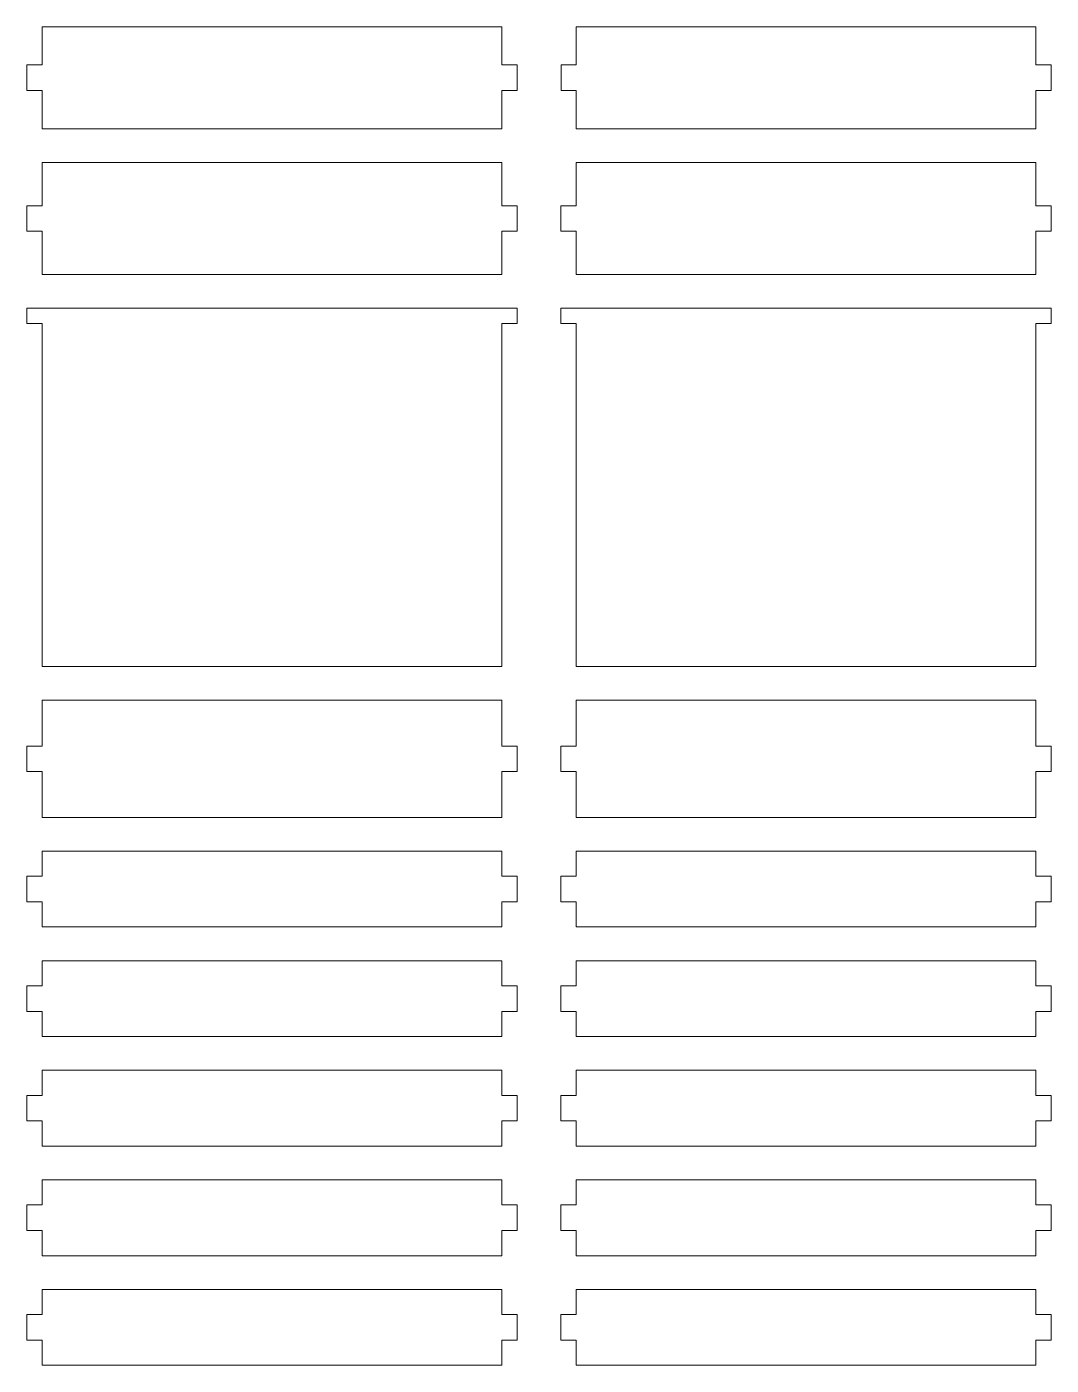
# Model space of a CAD drawing. Header units: millimetres. Extents: x -304 to 298, y -179 to 132.
# Drawn here: x 97.7 to 298.2, y -130.2 to 131.9 of the extents above; entities that cross this region are included whole.
import ezdxf

# ---------------------------------------------------------------- set-up
doc = ezdxf.new("R2010")
doc.units = ezdxf.units.MM
doc.header["$MEASUREMENT"] = 0
doc.layers.add('layer 1', color=7, linetype='Continuous')

msp = doc.modelspace()

# ---------------------------------------------------------------- linework, layer by layer
at = {"layer": 'layer 1', "color": 142, "lineweight": 9}
for points in [[(190.6603, 124.4138), (190.6603, 124.4138), (193.6673, 124.4138), (193.6673, 124.4138), (193.6673, 124.4138), (193.6673, 124.4138), (193.6673, 119.4138), (193.6673, 119.4138), (193.6673, 119.4138), (193.6673, 119.4138), (190.6656, 119.4138), (190.6656, 119.4138), (190.6656, 119.4138), (190.6656, 119.4138), (190.6736, 111.9333), (190.6736, 111.9333), (190.6736, 111.9333), (190.6736, 111.9333), (100.6893, 111.9332), (100.6893, 111.9332), (100.6893, 111.9332), (100.6893, 111.9332), (100.6834, 119.4138), (100.6834, 119.4138), (100.6834, 119.4138), (100.6834, 119.4138), (97.7029, 119.4138), (97.7029, 119.4138), (97.7029, 119.4138), (97.7029, 119.4138), (97.7029, 124.4138), (97.7029, 124.4138), (97.7029, 124.4138), (97.7029, 124.4138), (100.6795, 124.4138), (100.6795, 124.4138), (100.6795, 124.4138), (100.6795, 124.4138), (100.6736, 131.8944), (100.6736, 131.8944), (100.6736, 131.8944), (100.6736, 131.8944), (190.6523, 131.8945), (190.6523, 131.8945), (190.6523, 131.8945), (190.6523, 131.8945), (190.6603, 124.4138), (190.6603, 124.4138)], [(295.2113, 124.4138), (295.2113, 124.4138), (298.2183, 124.4138), (298.2183, 124.4138), (298.2183, 124.4138), (298.2183, 124.4138), (298.2183, 119.4138), (298.2183, 119.4138), (298.2183, 119.4138), (298.2183, 119.4138), (295.2166, 119.4138), (295.2166, 119.4138), (295.2166, 119.4138), (295.2166, 119.4138), (295.2246, 111.9333), (295.2246, 111.9333), (295.2246, 111.9333), (295.2246, 111.9333), (205.2403, 111.9332), (205.2403, 111.9332), (205.2403, 111.9332), (205.2403, 111.9332), (205.2344, 119.4138), (205.2344, 119.4138), (205.2344, 119.4138), (205.2344, 119.4138), (202.2539, 119.4138), (202.2539, 119.4138), (202.2539, 119.4138), (202.2539, 119.4138), (202.2539, 124.4138), (202.2539, 124.4138), (202.2539, 124.4138), (202.2539, 124.4138), (205.2305, 124.4138), (205.2305, 124.4138), (205.2305, 124.4138), (205.2305, 124.4138), (205.2246, 131.8944), (205.2246, 131.8944), (205.2246, 131.8944), (205.2246, 131.8944), (295.2033, 131.8945), (295.2033, 131.8945), (295.2033, 131.8945), (295.2033, 131.8945), (295.2113, 124.4138), (295.2113, 124.4138)], [(190.6574, 96.8544), (190.6574, 96.8544), (193.6478, 96.8544), (193.6478, 96.8544), (193.6478, 96.8544), (193.6478, 96.8544), (193.6478, 91.8544), (193.6478, 91.8544), (193.6478, 91.8544), (193.6478, 91.8544), (190.6574, 91.8544), (190.6574, 91.8544), (190.6574, 91.8544), (190.6574, 91.8544), (190.6574, 83.3756), (190.6574, 83.3756), (190.6574, 83.3756), (190.6574, 83.3756), (100.6754, 83.3756), (100.6754, 83.3756), (100.6754, 83.3756), (100.6754, 83.3756), (100.6754, 91.8544), (100.6754, 91.8544), (100.6754, 91.8544), (100.6754, 91.8544), (97.6754, 91.8544), (97.6754, 91.8544), (97.6754, 91.8544), (97.6754, 91.8544), (97.6754, 96.8544), (97.6754, 96.8544), (97.6754, 96.8544), (97.6754, 96.8544), (100.6754, 96.8544), (100.6754, 96.8544), (100.6754, 96.8544), (100.6754, 96.8544), (100.6754, 105.3332), (100.6754, 105.3332), (100.6754, 105.3332), (100.6754, 105.3332), (190.6574, 105.3332), (190.6574, 105.3332), (190.6574, 105.3332), (190.6574, 105.3332), (190.6574, 96.8544), (190.6574, 96.8544)], [(295.2084, 96.8544), (295.2084, 96.8544), (298.1988, 96.8544), (298.1988, 96.8544), (298.1988, 96.8544), (298.1988, 96.8544), (298.1988, 91.8544), (298.1988, 91.8544), (298.1988, 91.8544), (298.1988, 91.8544), (295.2084, 91.8544), (295.2084, 91.8544), (295.2084, 91.8544), (295.2084, 91.8544), (295.2084, 83.3756), (295.2084, 83.3756), (295.2084, 83.3756), (295.2084, 83.3756), (205.2264, 83.3756), (205.2264, 83.3756), (205.2264, 83.3756), (205.2264, 83.3756), (205.2264, 91.8544), (205.2264, 91.8544), (205.2264, 91.8544), (205.2264, 91.8544), (202.2264, 91.8544), (202.2264, 91.8544), (202.2264, 91.8544), (202.2264, 91.8544), (202.2264, 96.8544), (202.2264, 96.8544), (202.2264, 96.8544), (202.2264, 96.8544), (205.2264, 96.8544), (205.2264, 96.8544), (205.2264, 96.8544), (205.2264, 96.8544), (205.2264, 105.3332), (205.2264, 105.3332), (205.2264, 105.3332), (205.2264, 105.3332), (295.2084, 105.3332), (295.2084, 105.3332), (295.2084, 105.3332), (295.2084, 105.3332), (295.2084, 96.8544), (295.2084, 96.8544)], [(190.6537, 76.7755), (190.6537, 76.7755), (193.6504, 76.7755), (193.6504, 76.7755), (193.6504, 76.7755), (193.6504, 76.7755), (193.6504, 73.7755), (193.6504, 73.7755), (193.6504, 73.7755), (193.6504, 73.7755), (190.6537, 73.7755), (190.6537, 73.7755), (190.6537, 73.7755), (190.6537, 73.7755), (190.6537, 6.6319), (190.6537, 6.6319), (190.6537, 6.6319), (190.6537, 6.6319), (100.6762, 6.6319), (100.6762, 6.6319), (100.6762, 6.6319), (100.6762, 6.6319), (100.6762, 73.7755), (100.6762, 73.7755), (100.6762, 73.7755), (100.6762, 73.7755), (97.6791, 73.7755), (97.6791, 73.7755), (97.6791, 73.7755), (97.6791, 73.7755), (97.6791, 76.7755), (97.6791, 76.7755), (97.6791, 76.7755), (97.6791, 76.7755), (100.6762, 76.7755), (100.6762, 76.7755), (100.6762, 76.7755), (100.6762, 76.7755), (111.428, 76.7755), (111.428, 76.7755), (111.428, 76.7755), (111.428, 76.7755), (183.9011, 76.7755), (183.9011, 76.7755), (183.9011, 76.7755), (183.9011, 76.7755), (190.6537, 76.7755), (190.6537, 76.7755)], [(295.2047, 76.7755), (295.2047, 76.7755), (298.2014, 76.7755), (298.2014, 76.7755), (298.2014, 76.7755), (298.2014, 76.7755), (298.2014, 73.7755), (298.2014, 73.7755), (298.2014, 73.7755), (298.2014, 73.7755), (295.2047, 73.7755), (295.2047, 73.7755), (295.2047, 73.7755), (295.2047, 73.7755), (295.2047, 6.6319), (295.2047, 6.6319), (295.2047, 6.6319), (295.2047, 6.6319), (205.2272, 6.6319), (205.2272, 6.6319), (205.2272, 6.6319), (205.2272, 6.6319), (205.2272, 73.7755), (205.2272, 73.7755), (205.2272, 73.7755), (205.2272, 73.7755), (202.2301, 73.7755), (202.2301, 73.7755), (202.2301, 73.7755), (202.2301, 73.7755), (202.2301, 76.7755), (202.2301, 76.7755), (202.2301, 76.7755), (202.2301, 76.7755), (205.2272, 76.7755), (205.2272, 76.7755), (205.2272, 76.7755), (205.2272, 76.7755), (215.979, 76.7755), (215.979, 76.7755), (215.979, 76.7755), (215.979, 76.7755), (288.4521, 76.7755), (288.4521, 76.7755), (288.4521, 76.7755), (288.4521, 76.7755), (295.2047, 76.7755), (295.2047, 76.7755)], [(190.6574, -8.9503), (190.6574, -8.9503), (193.6478, -8.9503), (193.6478, -8.9503), (193.6478, -8.9503), (193.6478, -8.9503), (193.6478, -13.9503), (193.6478, -13.9503), (193.6478, -13.9503), (193.6478, -13.9503), (190.6574, -13.9503), (190.6574, -13.9503), (190.6574, -13.9503), (190.6574, -13.9503), (190.6574, -22.9323), (190.6574, -22.9323), (190.6574, -22.9323), (190.6574, -22.9323), (100.6754, -22.9323), (100.6754, -22.9323), (100.6754, -22.9323), (100.6754, -22.9323), (100.6754, -13.9503), (100.6754, -13.9503), (100.6754, -13.9503), (100.6754, -13.9503), (97.6754, -13.9503), (97.6754, -13.9503), (97.6754, -13.9503), (97.6754, -13.9503), (97.6754, -8.9503), (97.6754, -8.9503), (97.6754, -8.9503), (97.6754, -8.9503), (100.6754, -8.9503), (100.6754, -8.9503), (100.6754, -8.9503), (100.6754, -8.9503), (100.6754, 0.0318), (100.6754, 0.0318), (100.6754, 0.0318), (100.6754, 0.0318), (190.6574, 0.0318), (190.6574, 0.0318), (190.6574, 0.0318), (190.6574, 0.0318), (190.6574, -8.9503), (190.6574, -8.9503)], [(295.2084, -8.9503), (295.2084, -8.9503), (298.1988, -8.9503), (298.1988, -8.9503), (298.1988, -8.9503), (298.1988, -8.9503), (298.1988, -13.9503), (298.1988, -13.9503), (298.1988, -13.9503), (298.1988, -13.9503), (295.2084, -13.9503), (295.2084, -13.9503), (295.2084, -13.9503), (295.2084, -13.9503), (295.2084, -22.9323), (295.2084, -22.9323), (295.2084, -22.9323), (295.2084, -22.9323), (205.2264, -22.9323), (205.2264, -22.9323), (205.2264, -22.9323), (205.2264, -22.9323), (205.2264, -13.9503), (205.2264, -13.9503), (205.2264, -13.9503), (205.2264, -13.9503), (202.2264, -13.9503), (202.2264, -13.9503), (202.2264, -13.9503), (202.2264, -13.9503), (202.2264, -8.9503), (202.2264, -8.9503), (202.2264, -8.9503), (202.2264, -8.9503), (205.2264, -8.9503), (205.2264, -8.9503), (205.2264, -8.9503), (205.2264, -8.9503), (205.2264, 0.0318), (205.2264, 0.0318), (205.2264, 0.0318), (205.2264, 0.0318), (295.2084, 0.0318), (295.2084, 0.0318), (295.2084, 0.0318), (295.2084, 0.0318), (295.2084, -8.9503), (295.2084, -8.9503)], [(190.6583, -34.4591), (190.6583, -34.4591), (193.6507, -34.4591), (193.6507, -34.4591), (193.6507, -34.4591), (193.6507, -34.4591), (193.6507, -39.459), (193.6507, -39.459), (193.6507, -39.459), (193.6507, -39.459), (190.6583, -39.459), (190.6583, -39.459), (190.6583, -39.459), (190.6583, -39.459), (190.6583, -44.3857), (190.6583, -44.3857), (190.6583, -44.3857), (190.6583, -44.3857), (100.6763, -44.3857), (100.6763, -44.3857), (100.6763, -44.3857), (100.6763, -44.3857), (100.6763, -39.459), (100.6763, -39.459), (100.6763, -39.459), (100.6763, -39.459), (97.6795, -39.459), (97.6795, -39.459), (97.6795, -39.459), (97.6795, -39.459), (97.6795, -34.4591), (97.6795, -34.4591), (97.6795, -34.4591), (97.6795, -34.4591), (100.6763, -34.4591), (100.6763, -34.4591), (100.6763, -34.4591), (100.6763, -34.4591), (100.6763, -29.5324), (100.6763, -29.5324), (100.6763, -29.5324), (100.6763, -29.5324), (190.6583, -29.5324), (190.6583, -29.5324), (190.6583, -29.5324), (190.6583, -29.5324), (190.6583, -34.4591), (190.6583, -34.4591)], [(295.2093, -34.4591), (295.2093, -34.4591), (298.2017, -34.4591), (298.2017, -34.4591), (298.2017, -34.4591), (298.2017, -34.4591), (298.2017, -39.459), (298.2017, -39.459), (298.2017, -39.459), (298.2017, -39.459), (295.2093, -39.459), (295.2093, -39.459), (295.2093, -39.459), (295.2093, -39.459), (295.2093, -44.3857), (295.2093, -44.3857), (295.2093, -44.3857), (295.2093, -44.3857), (205.2273, -44.3857), (205.2273, -44.3857), (205.2273, -44.3857), (205.2273, -44.3857), (205.2273, -39.459), (205.2273, -39.459), (205.2273, -39.459), (205.2273, -39.459), (202.2305, -39.459), (202.2305, -39.459), (202.2305, -39.459), (202.2305, -39.459), (202.2305, -34.4591), (202.2305, -34.4591), (202.2305, -34.4591), (202.2305, -34.4591), (205.2273, -34.4591), (205.2273, -34.4591), (205.2273, -34.4591), (205.2273, -34.4591), (205.2273, -29.5324), (205.2273, -29.5324), (205.2273, -29.5324), (205.2273, -29.5324), (295.2093, -29.5324), (295.2093, -29.5324), (295.2093, -29.5324), (295.2093, -29.5324), (295.2093, -34.4591), (295.2093, -34.4591)], [(190.6583, -55.9125), (190.6583, -55.9125), (193.6507, -55.9125), (193.6507, -55.9125), (193.6507, -55.9125), (193.6507, -55.9125), (193.6507, -60.9125), (193.6507, -60.9125), (193.6507, -60.9125), (193.6507, -60.9125), (190.6583, -60.9125), (190.6583, -60.9125), (190.6583, -60.9125), (190.6583, -60.9125), (190.6583, -65.8392), (190.6583, -65.8392), (190.6583, -65.8392), (190.6583, -65.8392), (100.6763, -65.8392), (100.6763, -65.8392), (100.6763, -65.8392), (100.6763, -65.8392), (100.6763, -60.9125), (100.6763, -60.9125), (100.6763, -60.9125), (100.6763, -60.9125), (97.6795, -60.9125), (97.6795, -60.9125), (97.6795, -60.9125), (97.6795, -60.9125), (97.6795, -55.9125), (97.6795, -55.9125), (97.6795, -55.9125), (97.6795, -55.9125), (100.6763, -55.9125), (100.6763, -55.9125), (100.6763, -55.9125), (100.6763, -55.9125), (100.6763, -50.9858), (100.6763, -50.9858), (100.6763, -50.9858), (100.6763, -50.9858), (190.6583, -50.9858), (190.6583, -50.9858), (190.6583, -50.9858), (190.6583, -50.9858), (190.6583, -55.9125), (190.6583, -55.9125)], [(295.2093, -55.9125), (295.2093, -55.9125), (298.2017, -55.9125), (298.2017, -55.9125), (298.2017, -55.9125), (298.2017, -55.9125), (298.2017, -60.9125), (298.2017, -60.9125), (298.2017, -60.9125), (298.2017, -60.9125), (295.2093, -60.9125), (295.2093, -60.9125), (295.2093, -60.9125), (295.2093, -60.9125), (295.2093, -65.8392), (295.2093, -65.8392), (295.2093, -65.8392), (295.2093, -65.8392), (205.2273, -65.8392), (205.2273, -65.8392), (205.2273, -65.8392), (205.2273, -65.8392), (205.2273, -60.9125), (205.2273, -60.9125), (205.2273, -60.9125), (205.2273, -60.9125), (202.2305, -60.9125), (202.2305, -60.9125), (202.2305, -60.9125), (202.2305, -60.9125), (202.2305, -55.9125), (202.2305, -55.9125), (202.2305, -55.9125), (202.2305, -55.9125), (205.2273, -55.9125), (205.2273, -55.9125), (205.2273, -55.9125), (205.2273, -55.9125), (205.2273, -50.9858), (205.2273, -50.9858), (205.2273, -50.9858), (205.2273, -50.9858), (295.2093, -50.9858), (295.2093, -50.9858), (295.2093, -50.9858), (295.2093, -50.9858), (295.2093, -55.9125), (295.2093, -55.9125)], [(190.6589, -77.366), (190.6589, -77.366), (193.6527, -77.366), (193.6527, -77.366), (193.6527, -77.366), (193.6527, -77.366), (193.6527, -82.366), (193.6527, -82.366), (193.6527, -82.366), (193.6527, -82.366), (190.6589, -82.366), (190.6589, -82.366), (190.6589, -82.366), (190.6589, -82.366), (190.6589, -87.2927), (190.6589, -87.2927), (190.6589, -87.2927), (190.6589, -87.2927), (100.6769, -87.2927), (100.6769, -87.2927), (100.6769, -87.2927), (100.6769, -87.2927), (100.6769, -82.366), (100.6769, -82.366), (100.6769, -82.366), (100.6769, -82.366), (97.6823, -82.366), (97.6823, -82.366), (97.6823, -82.366), (97.6823, -82.366), (97.6823, -77.366), (97.6823, -77.366), (97.6823, -77.366), (97.6823, -77.366), (100.6769, -77.366), (100.6769, -77.366), (100.6769, -77.366), (100.6769, -77.366), (100.6769, -72.4393), (100.6769, -72.4393), (100.6769, -72.4393), (100.6769, -72.4393), (190.6589, -72.4393), (190.6589, -72.4393), (190.6589, -72.4393), (190.6589, -72.4393), (190.6589, -77.366), (190.6589, -77.366)], [(295.2099, -77.366), (295.2099, -77.366), (298.2037, -77.366), (298.2037, -77.366), (298.2037, -77.366), (298.2037, -77.366), (298.2037, -82.366), (298.2037, -82.366), (298.2037, -82.366), (298.2037, -82.366), (295.2099, -82.366), (295.2099, -82.366), (295.2099, -82.366), (295.2099, -82.366), (295.2099, -87.2927), (295.2099, -87.2927), (295.2099, -87.2927), (295.2099, -87.2927), (205.2279, -87.2927), (205.2279, -87.2927), (205.2279, -87.2927), (205.2279, -87.2927), (205.2279, -82.366), (205.2279, -82.366), (205.2279, -82.366), (205.2279, -82.366), (202.2333, -82.366), (202.2333, -82.366), (202.2333, -82.366), (202.2333, -82.366), (202.2333, -77.366), (202.2333, -77.366), (202.2333, -77.366), (202.2333, -77.366), (205.2279, -77.366), (205.2279, -77.366), (205.2279, -77.366), (205.2279, -77.366), (205.2279, -72.4393), (205.2279, -72.4393), (205.2279, -72.4393), (205.2279, -72.4393), (295.2099, -72.4393), (295.2099, -72.4393), (295.2099, -72.4393), (295.2099, -72.4393), (295.2099, -77.366), (295.2099, -77.366)], [(190.6589, -98.8195), (190.6589, -98.8195), (193.6527, -98.8195), (193.6527, -98.8195), (193.6527, -98.8195), (193.6527, -98.8195), (193.6527, -103.8195), (193.6527, -103.8195), (193.6527, -103.8195), (193.6527, -103.8195), (190.6589, -103.8195), (190.6589, -103.8195), (190.6589, -103.8195), (190.6589, -103.8195), (190.6589, -108.7462), (190.6589, -108.7462), (190.6589, -108.7462), (190.6589, -108.7462), (100.6769, -108.7462), (100.6769, -108.7462), (100.6769, -108.7462), (100.6769, -108.7462), (100.6769, -103.8195), (100.6769, -103.8195), (100.6769, -103.8195), (100.6769, -103.8195), (97.6823, -103.8195), (97.6823, -103.8195), (97.6823, -103.8195), (97.6823, -103.8195), (97.6823, -98.8195), (97.6823, -98.8195), (97.6823, -98.8195), (97.6823, -98.8195), (100.6769, -98.8195), (100.6769, -98.8195), (100.6769, -98.8195), (100.6769, -98.8195), (100.6769, -93.8928), (100.6769, -93.8928), (100.6769, -93.8928), (100.6769, -93.8928), (190.6589, -93.8928), (190.6589, -93.8928), (190.6589, -93.8928), (190.6589, -93.8928), (190.6589, -98.8195), (190.6589, -98.8195)], [(295.2099, -98.8195), (295.2099, -98.8195), (298.2037, -98.8195), (298.2037, -98.8195), (298.2037, -98.8195), (298.2037, -98.8195), (298.2037, -103.8195), (298.2037, -103.8195), (298.2037, -103.8195), (298.2037, -103.8195), (295.2099, -103.8195), (295.2099, -103.8195), (295.2099, -103.8195), (295.2099, -103.8195), (295.2099, -108.7462), (295.2099, -108.7462), (295.2099, -108.7462), (295.2099, -108.7462), (205.2279, -108.7462), (205.2279, -108.7462), (205.2279, -108.7462), (205.2279, -108.7462), (205.2279, -103.8195), (205.2279, -103.8195), (205.2279, -103.8195), (205.2279, -103.8195), (202.2333, -103.8195), (202.2333, -103.8195), (202.2333, -103.8195), (202.2333, -103.8195), (202.2333, -98.8195), (202.2333, -98.8195), (202.2333, -98.8195), (202.2333, -98.8195), (205.2279, -98.8195), (205.2279, -98.8195), (205.2279, -98.8195), (205.2279, -98.8195), (205.2279, -93.8928), (205.2279, -93.8928), (205.2279, -93.8928), (205.2279, -93.8928), (295.2099, -93.8928), (295.2099, -93.8928), (295.2099, -93.8928), (295.2099, -93.8928), (295.2099, -98.8195), (295.2099, -98.8195)], [(100.6769, -115.3463), (100.6769, -115.3463), (190.6589, -115.3463), (190.6589, -115.3463), (190.6589, -115.3463), (190.6589, -115.3463), (190.6589, -120.273), (190.6589, -120.273), (190.6589, -120.273), (190.6589, -120.273), (193.6527, -120.273), (193.6527, -120.273), (193.6527, -120.273), (193.6527, -120.273), (193.6527, -125.273), (193.6527, -125.273), (193.6527, -125.273), (193.6527, -125.273), (190.6589, -125.273), (190.6589, -125.273), (190.6589, -125.273), (190.6589, -125.273), (190.6589, -130.1997), (190.6589, -130.1997), (190.6589, -130.1997), (190.6589, -130.1997), (100.6769, -130.1997), (100.6769, -130.1997), (100.6769, -130.1997), (100.6769, -130.1997), (100.6769, -125.273), (100.6769, -125.273), (100.6769, -125.273), (100.6769, -125.273), (97.6823, -125.273), (97.6823, -125.273), (97.6823, -125.273), (97.6823, -125.273), (97.6823, -120.273), (97.6823, -120.273), (97.6823, -120.273), (97.6823, -120.273), (100.6769, -120.273), (100.6769, -120.273), (100.6769, -120.273), (100.6769, -120.273), (100.6769, -115.3463), (100.6769, -115.3463)], [(205.2279, -115.3463), (205.2279, -115.3463), (295.2099, -115.3463), (295.2099, -115.3463), (295.2099, -115.3463), (295.2099, -115.3463), (295.2099, -120.273), (295.2099, -120.273), (295.2099, -120.273), (295.2099, -120.273), (298.2037, -120.273), (298.2037, -120.273), (298.2037, -120.273), (298.2037, -120.273), (298.2037, -125.273), (298.2037, -125.273), (298.2037, -125.273), (298.2037, -125.273), (295.2099, -125.273), (295.2099, -125.273), (295.2099, -125.273), (295.2099, -125.273), (295.2099, -130.1997), (295.2099, -130.1997), (295.2099, -130.1997), (295.2099, -130.1997), (205.2279, -130.1997), (205.2279, -130.1997), (205.2279, -130.1997), (205.2279, -130.1997), (205.2279, -125.273), (205.2279, -125.273), (205.2279, -125.273), (205.2279, -125.273), (202.2333, -125.273), (202.2333, -125.273), (202.2333, -125.273), (202.2333, -125.273), (202.2333, -120.273), (202.2333, -120.273), (202.2333, -120.273), (202.2333, -120.273), (205.2279, -120.273), (205.2279, -120.273), (205.2279, -120.273), (205.2279, -120.273), (205.2279, -115.3463), (205.2279, -115.3463)]]:
    msp.add_open_spline(points, degree=3, knots=[0, 0, 0, 0, 0.07692308, 0.07692308, 0.07692308, 0.07692308, 0.15384615, 0.15384615, 0.15384615, 0.15384615, 0.23076923, 0.23076923, 0.23076923, 0.23076923, 0.30769231, 0.30769231, 0.30769231, 0.30769231, 0.38461538, 0.38461538, 0.38461538, 0.38461538, 0.46153846, 0.46153846, 0.46153846, 0.46153846, 0.53846154, 0.53846154, 0.53846154, 0.53846154, 0.61538462, 0.61538462, 0.61538462, 0.61538462, 0.69230769, 0.69230769, 0.69230769, 0.69230769, 0.76923077, 0.76923077, 0.76923077, 0.76923077, 0.84615385, 0.84615385, 0.84615385, 0.84615385, 1, 1, 1, 1], dxfattribs=at)

doc.saveas('drawing.dxf')
